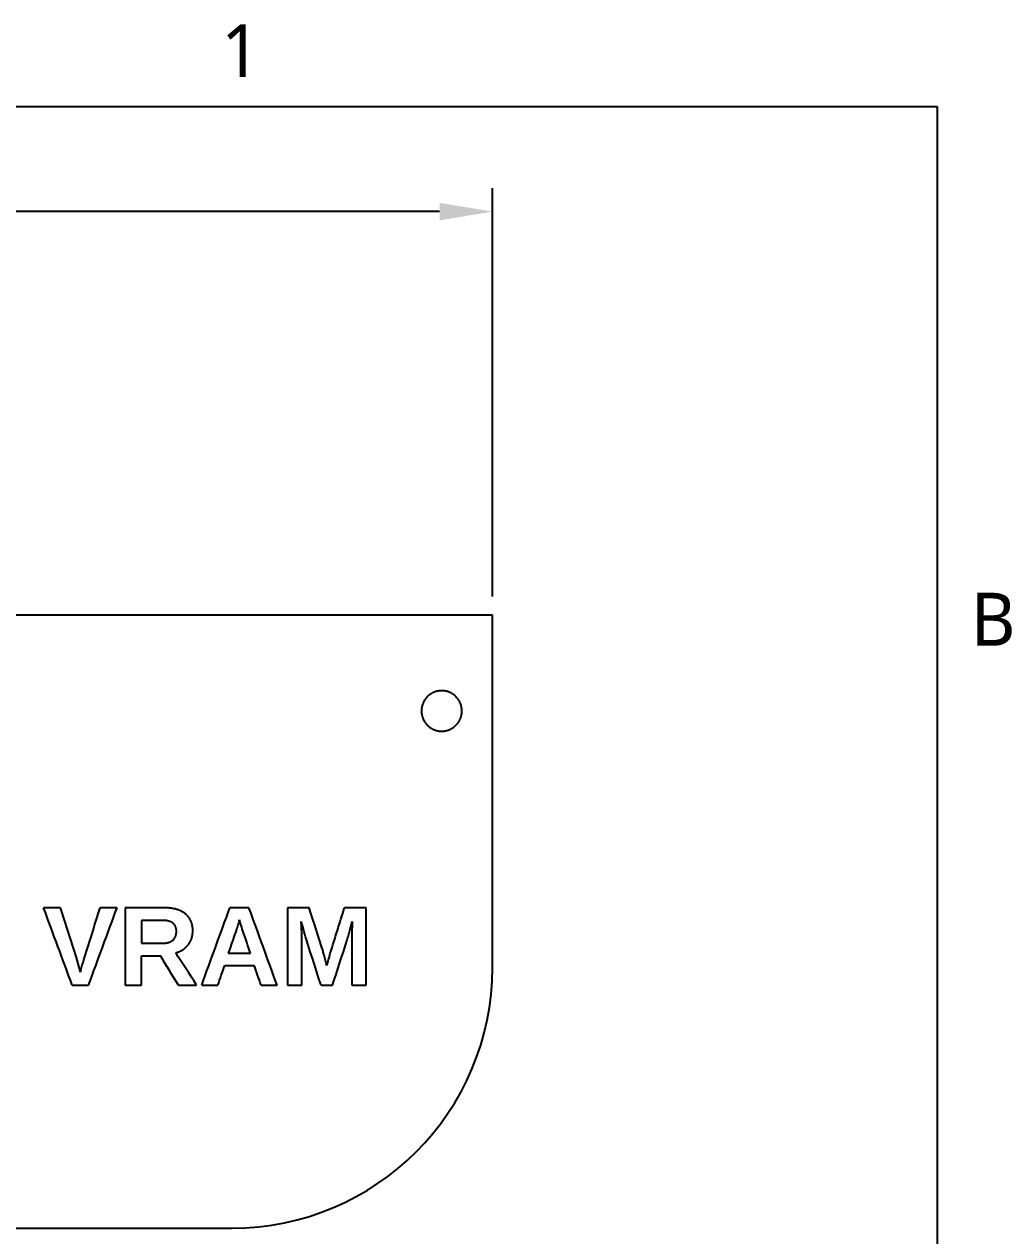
# Model space of a CAD drawing. Extents: x 0 to 11, y 0 to 8.5.
# Drawn here: x 7.513 to 10.874, y 4.276 to 8.4 of the extents above; entities that cross this region are included whole.
import ezdxf

# ---------------------------------------------------------------- set-up
doc = ezdxf.new("R2010")
doc.units = 0
doc.header["$LTSCALE"] = 0.5
doc.header["$MEASUREMENT"] = 0
doc.header["$PDMODE"] = 33
doc.header["$PDSIZE"] = 0.03937
doc.layers.get('DEFPOINTS').update_dxf_attribs({"linetype": 'CONTINUOUS'})
for name, color, linetype in [('ANNOTATION_TEXT', 7, 'CONTINUOUS'), ('BORDER_FRAME', 7, 'CONTINUOUS'), ('BORDER_ZONES', 7, 'CONTINUOUS'), ('MODELSKETCH_VISIBLE', 7, 'CONTINUOUS')]:
    doc.layers.add(name, color=color, linetype=linetype)
doc.styles.add('ONSHAPE-STANDARD', font='NotoSans-Regular.ttf')
doc.styles.add('ONSHAPE-STANDARD-DIMENSION', font='')
doc.styles.get('ONSHAPE-STANDARD-DIMENSION').set_extended_font_data('Noto Sans')
doc.dimstyles.new('ONSHAPE-STANDARD$0', dxfattribs={"dimtxt": 0.12, "dimasz": 0.18, "dimexe": 0.08, "dimexo": 0.0625, "dimgap": 0.09, "dimtad": 0, "dimtih": 1, "dimtoh": 1, "dimlfac": 25.4, "dimzin": 11, "dimtxsty": 'ONSHAPE-STANDARD-DIMENSION', "dimcen": 0.09, "dimclrd": 7, "dimclre": 7, "dimclrt": 7, "dimadec": 1, "dimazin": 3, "dimtfac": 1, "dimtofl": 0, "dimtmove": 0, "dimatfit": 3, "dimtolj": 1, "dimtzin": 11})

# ---------------------------------------------------------------- blocks, each defined once
blk = doc.blocks.new('*D1')
at = {"layer": 'ANNOTATION_TEXT', "color": 7}
for p, q in [((1.6312, 6.4517), (1.6312, 7.8422)), ((9.1061, 6.4517), (9.1061, 7.8422)), ((1.8112, 7.7622), (5.3312, 7.7622)), ((8.9261, 7.7622), (6.0128, 7.7622))]:
    blk.add_line(p, q, dxfattribs=at)
for points in [[(1.8112, 7.7922), (1.8112, 7.7322), (1.6312, 7.7622)], [(8.9261, 7.7322), (8.9261, 7.7922), (9.1061, 7.7622)]]:
    blk.add_solid(points, dxfattribs=at)
at = {"layer": 'DEFPOINTS', "color": 0}
for p in [(9.1061, 7.7622), (1.6312, 6.3892), (9.1061, 6.3892)]:
    blk.add_point(p, dxfattribs=at)
at = {"layer": 'ANNOTATION_TEXT', "color": 7, "insert": (5.672, 7.7622), "char_height": 0.12, "attachment_point": 5, "style": 'ONSHAPE-STANDARD-DIMENSION'}
blk.add_mtext('\\A1;189.86', dxfattribs=at)

msp = doc.modelspace()

# ---------------------------------------------------------------- linework, layer by layer
at = {"layer": 'BORDER_FRAME'}
for p, q in [((0.38, 8.12), (10.62, 8.12)), ((10.62, 8.12), (10.62, 0.38))]:
    msp.add_line(p, q, dxfattribs=at)
at = {"layer": 'MODELSKETCH_VISIBLE'}
for p, q in [((9.10612, 6.38916), (1.63119, 6.38916)), ((9.10612, 6.38916), (1.63119, 6.38916)), ((9.10612, 5.18837), (9.10612, 6.38916)), ((9.10612, 5.18837), (9.10612, 6.38916)), ((7.63616, 5.39264), (7.57867, 5.39264)), ((7.8285, 5.39264), (7.77156, 5.39264)), ((7.85671, 5.39264), (7.85671, 5.12931)), ((7.98814, 5.39264), (7.85671, 5.39264)), ((8.27766, 5.39264), (8.21274, 5.39264)), ((8.40887, 5.39264), (8.40887, 5.12931)), ((8.48262, 5.39264), (8.40887, 5.39264)), ((8.67607, 5.39264), (8.60276, 5.39264)), ((8.67607, 5.12931), (8.67607, 5.39264)), ((7.91159, 5.34988), (7.91159, 5.27213)), ((7.98215, 5.34988), (7.91159, 5.34988)), ((8.45778, 5.12931), (8.45778, 5.28894)), ((8.62718, 5.28894), (8.62718, 5.12931)), ((7.91159, 5.27213), (7.98364, 5.27213)), ((8.20729, 5.2381), (8.2829, 5.2381)), ((7.91179, 5.12931), (7.91179, 5.22931)), ((7.91179, 5.22931), (7.97637, 5.22931)), ((8.19518, 5.1966), (8.2954, 5.1966)), ((7.67596, 5.12931), (7.73177, 5.12931)), ((7.85671, 5.12931), (7.91179, 5.12931)), ((8.03743, 5.12931), (8.09943, 5.12931)), ((8.11675, 5.12931), (8.17183, 5.12931)), ((8.31875, 5.12931), (8.37322, 5.12931)), ((8.40887, 5.12931), (8.45778, 5.12931)), ((8.52293, 5.12931), (8.5621, 5.12931)), ((8.62718, 5.12931), (8.67607, 5.12931)), ((2.51702, 4.30254), (8.2203, 4.30254)), ((2.51702, 4.30254), (8.2203, 4.30254))]:
    msp.add_line(p, q, dxfattribs=at)
msp.add_arc((8.2203, 5.18837), 0.88583, 270, 0, dxfattribs=at)
msp.add_arc((8.2203, 5.18837), 0.88583, 270, 0, dxfattribs=at)
for centre, major_axis, ratio, start_param, end_param in [((5.36885, 3.87445), (55.27106, -149.62573), 0.0162939, 1.5731641, 1.5749241), ((5.36885, 3.82177), (55.26771, -172.49927), 0.0145664, 1.5742555, 1.575236), ((5.36885, 6.54605), (-55.26762, -173.26342), 0.0145141, 1.5677929, 1.5687691), ((5.36885, 6.23924), (-55.27092, -150.45755), 0.0162253, 1.5693797, 1.5711299), ((5.36885, 5.19158), (-55.27073, -151.58114), 0.0161333, 1.5762681, 1.5780053), ((5.36885, 5.77348), (55.27062, -152.24435), 0.0160795, 1.5607278, 1.5624575), ((5.36885, 6.4677), (55.26764, -173.07268), 0.0145271, 1.5590951, 1.5599458), ((5.36885, 3.91065), (-55.26721, -176.70935), 0.014282, 1.5827751, 1.5836497), ((5.36866, 4.9463), (-55.26394, -212.07733), 0.0122335, 1.5758781, 1.5758976), ((5.36866, 5.69854), (55.26672, -181.06134), 0.0139979, 1.5645389, 1.5646103), ((5.36866, 5.68744), (55.26736, -175.46866), 0.0143648, 1.5641423, 1.5642871), ((5.36885, 6.45356), (55.26546, -193.55285), 0.0132355, 1.5609343, 1.5612964), ((5.36866, 5.65638), (55.26927, -160.88482), 0.0154034, 1.5629049, 1.5633752), ((5.36885, 5.06707), (55.29009, -85.92768), 0.022805, 1.5568478, 1.5581353), ((5.36885, 6.31716), (55.26788, -171.12871), 0.0146611, 1.5591201, 1.5599785), ((5.36885, 6.5931), (55.26572, -190.82904), 0.0133954, 1.55978, 1.5598546), ((5.36885, 3.7487), (-55.26504, -198.26932), 0.0129666, 1.5817097, 1.5819226), ((5.36885, 3.8201), (-55.26788, -171.12871), 0.0146611, 1.5831817, 1.58404), ((5.36885, 6.70683), (-55.26539, -194.327), 0.0131907, 1.5667416, 1.5669145), ((5.36885, 4.96219), (55.28799, -90.50342), 0.0222955, 1.5590233, 1.5601281), ((5.36885, 5.03605), (-55.26952, -159.1803), 0.0155331, 1.5767755, 1.5771981), ((5.36885, 5.64589), (55.26952, -159.1803), 0.0155331, 1.5621579, 1.5625806), ((5.36885, 6.78422), (55.26355, -217.60989), 0.0119606, 1.5604598, 1.5606219), ((5.36885, 6.97716), (-55.26282, -228.9587), 0.0114348, 1.5656799, 1.5657502)]:
    msp.add_ellipse(centre, major_axis=major_axis, ratio=ratio, start_param=start_param, end_param=end_param, dxfattribs=at)
for points, knots in [([(9.00219, 6.06258), (9.00219, 6.06201), (9.00218, 6.06088), (9.0021, 6.05861), (9.00189, 6.05581), (9.00148, 6.05246), (9.0009, 6.04915), (9.00029, 6.04641), (8.99972, 6.04423), (8.99925, 6.0426), (8.99873, 6.04098), (8.99818, 6.03937), (8.99759, 6.03777), (8.99675, 6.03567), (8.99561, 6.0331), (8.9941, 6.03009), (8.99244, 6.02716), (8.99094, 6.02479), (8.98967, 6.02293), (8.98868, 6.02155), (8.98766, 6.0202), (8.98624, 6.01842), (8.98439, 6.01628), (8.98207, 6.01384), (8.97963, 6.01152), (8.97709, 6.00932), (8.97488, 6.00759), (8.97306, 6.00626), (8.97166, 6.0053), (8.97048, 6.00453), (8.96951, 6.00393), (8.96806, 6.00304), (8.96585, 6.00179), (8.96284, 6.00027), (8.95977, 5.99891), (8.95664, 5.9977), (8.95344, 5.99664), (8.95018, 5.99573), (8.94685, 5.99498), (8.94352, 5.9944), (8.94018, 5.99399), (8.93683, 5.99374), (8.93347, 5.99366), (8.9301, 5.99374), (8.92757, 5.99392), (8.92588, 5.9941), (8.92475, 5.99423), (8.92335, 5.99442), (8.92168, 5.99469), (8.91947, 5.9951), (8.91673, 5.99572), (8.91349, 5.99662), (8.9103, 5.99767), (8.90768, 5.99868), (8.90561, 5.99957), (8.90406, 6.00028), (8.90253, 6.00102), (8.90052, 6.00207), (8.89807, 6.00346), (8.89523, 6.00526), (8.89249, 6.0072), (8.88983, 6.00927), (8.8877, 6.01111), (8.88605, 6.01264), (8.88504, 6.01363), (8.88424, 6.01444), (8.88345, 6.01526), (8.88249, 6.0163), (8.88137, 6.01756), (8.87992, 6.01929), (8.8782, 6.0215), (8.87626, 6.02425), (8.87446, 6.0271), (8.87307, 6.02955), (8.87203, 6.03155), (8.87128, 6.03309), (8.87057, 6.03464), (8.86968, 6.03672), (8.86867, 6.03934), (8.86761, 6.04254), (8.86672, 6.04579), (8.8661, 6.04853), (8.86569, 6.05074), (8.86542, 6.05241), (8.86519, 6.05409), (8.865, 6.05579), (8.86485, 6.05749), (8.86471, 6.05974), (8.86464, 6.06256), (8.86472, 6.06593), (8.86497, 6.06928), (8.86538, 6.07263), (8.86586, 6.07541), (8.86632, 6.07763), (8.86672, 6.07929), (8.86715, 6.08093), (8.86777, 6.0831), (8.86865, 6.08578), (8.86986, 6.08892), (8.87122, 6.092), (8.87248, 6.09451), (8.87356, 6.09648), (8.87442, 6.09795), (8.87516, 6.09916), (8.87577, 6.10012), (8.8767, 6.10154), (8.87817, 6.10362), (8.88093, 6.10717), (8.88393, 6.1105), (8.88718, 6.1136), (8.8891, 6.11526), (8.89042, 6.11634), (8.89131, 6.11704), (8.89289, 6.11825), (8.89519, 6.11987), (8.89804, 6.12168), (8.90096, 6.12334), (8.90396, 6.12486), (8.90703, 6.12623), (8.9094, 6.12715), (8.91101, 6.12771), (8.91208, 6.12808), (8.91343, 6.12851), (8.91506, 6.12898), (8.91723, 6.12956), (8.91997, 6.13017), (8.92328, 6.13075), (8.92661, 6.13117), (8.92941, 6.13138), (8.93167, 6.13146), (8.93336, 6.13149), (8.93507, 6.13147), (8.93676, 6.1314), (8.93845, 6.1313), (8.94069, 6.13111), (8.94347, 6.13077), (8.94678, 6.1302), (8.95006, 6.12946), (8.95277, 6.12871), (8.95493, 6.12803), (8.95626, 6.12757), (8.95733, 6.12719), (8.95839, 6.12678), (8.9597, 6.12626), (8.96126, 6.12559), (8.9633, 6.12466), (8.96581, 6.1234), (8.96873, 6.12174), (8.9711, 6.12024), (8.97295, 6.11897), (8.97432, 6.11798), (8.97567, 6.11696), (8.977, 6.11589), (8.97831, 6.1148), (8.98, 6.1133), (8.98204, 6.11136), (8.98436, 6.10892), (8.98655, 6.10637), (8.98828, 6.10416), (8.9896, 6.10234), (8.99056, 6.10094), (8.99148, 6.09952), (8.99238, 6.09807), (8.99324, 6.0966), (8.99433, 6.09462), (8.99559, 6.0921), (8.99696, 6.08903), (8.99817, 6.08589), (8.99905, 6.08322), (8.99968, 6.08106), (9.00012, 6.07942), (9.00051, 6.07777), (9.00098, 6.07554), (9.00147, 6.07275), (9.00189, 6.06938), (9.0021, 6.06655), (9.00218, 6.06429), (9.00219, 6.06315), (9.00219, 6.06258)], [0, 0, 0, 0, 0.000042742, 0.000085484, 0.000170968, 0.000256452, 0.000341936, 0.00042742, 0.000470162, 0.000512904, 0.000555646, 0.000598388, 0.000641129, 0.000683871, 0.000769355, 0.000854839, 0.000940323, 0.001025807, 0.001068549, 0.001111291, 0.001154033, 0.001196775, 0.001282259, 0.001367743, 0.001453227, 0.001538711, 0.001624195, 0.001666937, 0.001709679, 0.001752421, 0.001773792, 0.001795163, 0.001880646, 0.00196613, 0.002051614, 0.002137098, 0.002222582, 0.002308066, 0.00239355, 0.002479034, 0.002564518, 0.002650002, 0.002735486, 0.00282097, 0.002906454, 0.002927825, 0.002949196, 0.002991938, 0.003034679, 0.003077421, 0.003162905, 0.003248389, 0.003333873, 0.003419357, 0.003462099, 0.003504841, 0.003547583, 0.003590325, 0.003675809, 0.003761293, 0.003846777, 0.003932261, 0.004017745, 0.004060487, 0.004103229, 0.0041246, 0.004145971, 0.004188713, 0.004231455, 0.004274196, 0.00435968, 0.004445164, 0.004530648, 0.004616132, 0.004658874, 0.004701616, 0.004744358, 0.0047871, 0.004872584, 0.004958068, 0.005043552, 0.005129036, 0.005171778, 0.00521452, 0.005257262, 0.005300004, 0.005342746, 0.005385488, 0.005470971, 0.005556455, 0.005641939, 0.005727423, 0.005812907, 0.005855649, 0.005898391, 0.005941133, 0.005983875, 0.006069359, 0.006154843, 0.006240327, 0.006325811, 0.006368553, 0.006411295, 0.006454037, 0.006475408, 0.006496779, 0.006582263, 0.006667747, 0.006838714, 0.006924198, 0.007009682, 0.007031053, 0.007052424, 0.007095166, 0.00718065, 0.007266134, 0.007351618, 0.007437102, 0.007522586, 0.00760807, 0.007629441, 0.007650812, 0.007693554, 0.007736296, 0.007779038, 0.007864522, 0.007950005, 0.008035489, 0.008120973, 0.008163715, 0.008206457, 0.008249199, 0.008291941, 0.008334683, 0.008377425, 0.008462909, 0.008548393, 0.008633877, 0.008719361, 0.008762103, 0.008804845, 0.008826216, 0.008847587, 0.008890329, 0.008933071, 0.008975813, 0.009061297, 0.00914678, 0.009232264, 0.009275006, 0.009317748, 0.00936049, 0.009403232, 0.009445974, 0.009488716, 0.0095742, 0.009659684, 0.009745168, 0.009830652, 0.009873394, 0.009916136, 0.009958878, 0.01000162, 0.010044362, 0.010087104, 0.010172588, 0.010258072, 0.010343555, 0.010429039, 0.010471781, 0.010514523, 0.010557265, 0.010600007, 0.010685491, 0.010770975, 0.010856459, 0.010899201, 0.010941943, 0.010941943, 0.010941943, 0.010941943]), ([(8.06078, 5.37237), (8.05825, 5.37438), (8.05429, 5.37711), (8.04941, 5.37985), (8.04656, 5.3813), (8.04438, 5.38233), (8.04255, 5.38313), (8.04106, 5.38375), (8.03956, 5.38435), (8.03768, 5.38507), (8.03541, 5.38587), (8.03313, 5.38661), (8.03007, 5.38753), (8.02468, 5.38896), (8.01844, 5.39023), (8.01213, 5.39117), (8.00817, 5.39164), (8.00498, 5.39194), (8.00258, 5.39213), (8.00017, 5.3923), (7.99697, 5.39247), (7.99296, 5.39261), (7.98975, 5.39264), (7.98814, 5.39264)], [0, 0, 0, 0, 0.0002437773, 0.0003656659, 0.0004266102, 0.0004875545, 0.0005484988, 0.000578971, 0.0006094432, 0.0006703875, 0.0007313318, 0.0007922761, 0.0008532204, 0.000975109, 0.0012188863, 0.0013407749, 0.0014626636, 0.0015236079, 0.0015845522, 0.0016454965, 0.0017064408, 0.0018283295, 0.0019502181, 0.0019502181, 0.0019502181, 0.0019502181]), ([(8.08635, 5.31418), (8.08635, 5.31694), (8.08615, 5.32243), (8.08532, 5.3292), (8.0844, 5.33389), (8.08376, 5.33656), (8.08323, 5.33855), (8.08274, 5.3402), (8.08232, 5.34152), (8.08188, 5.34283), (8.08129, 5.34445), (8.08028, 5.34701), (8.07887, 5.35013), (8.07695, 5.35376), (8.07516, 5.35667), (8.07361, 5.35894), (8.07258, 5.36033), (8.07174, 5.36143), (8.07087, 5.36251), (8.06976, 5.36383), (8.06838, 5.36537), (8.06648, 5.36736), (8.06398, 5.36973), (8.06187, 5.37151), (8.06078, 5.37237)], [0, 0, 0, 0, 0.0002080109, 0.0004160219, 0.0005200273, 0.0005720301, 0.0006240328, 0.0006760355, 0.0007020369, 0.0007280383, 0.000780041, 0.0008320437, 0.0009360492, 0.0010400547, 0.0011440601, 0.0011960629, 0.0012480656, 0.001274067, 0.0013000683, 0.0013520711, 0.0014040738, 0.0014560765, 0.001560082, 0.0016640875, 0.0016640875, 0.0016640875, 0.0016640875]), ([(8.03072, 5.3119), (8.03072, 5.31338), (8.03064, 5.31558), (8.03034, 5.31847), (8.03001, 5.32063), (8.02957, 5.32277), (8.02901, 5.32488), (8.02849, 5.32645), (8.0281, 5.32749), (8.02783, 5.32818), (8.02732, 5.32937), (8.02651, 5.33102), (8.0254, 5.33292), (8.02437, 5.33443), (8.02357, 5.33545), (8.0231, 5.33603), (8.02262, 5.33659), (8.022, 5.33728), (8.02097, 5.33833), (8.01962, 5.33957), (8.01789, 5.34094), (8.01638, 5.34198), (8.01512, 5.34276), (8.01383, 5.3435), (8.0122, 5.34434), (8.0102, 5.34525), (8.00816, 5.34605), (8.00608, 5.34675), (8.00397, 5.34737), (8.00219, 5.34782), (8.00075, 5.34814), (7.9993, 5.34843), (7.9975, 5.34876), (7.99459, 5.34919), (7.99095, 5.34957), (7.98656, 5.34983), (7.98362, 5.34988), (7.98215, 5.34988)], [0, 0, 0, 0, 0.0001107505, 0.0001661257, 0.000221501, 0.0002768762, 0.0003322515, 0.0003876267, 0.0004014705, 0.0004153143, 0.0004430019, 0.0004983772, 0.0005537524, 0.0006091277, 0.0006368153, 0.0006506591, 0.0006645029, 0.0006921905, 0.0007198782, 0.0007752534, 0.0008306286, 0.0008860039, 0.0009136915, 0.0009413791, 0.0009967544, 0.0010521296, 0.0011075049, 0.0011628801, 0.0012182554, 0.0012736306, 0.0013013182, 0.0013290058, 0.0013843811, 0.0014397563, 0.0015505068, 0.0016612573, 0.0017720078, 0.0017720078, 0.0017720078, 0.0017720078]), ([(8.23939, 5.33266), (8.23924, 5.33216), (8.23893, 5.33117), (8.23845, 5.32968), (8.23796, 5.3282), (8.23731, 5.32622), (8.23649, 5.32376), (8.2355, 5.3208), (8.23451, 5.31784), (8.23318, 5.3139), (8.23151, 5.30897), (8.22951, 5.30306), (8.2275, 5.29715), (8.22548, 5.29124), (8.2228, 5.28337), (8.21943, 5.27352), (8.21539, 5.26172), (8.21134, 5.24991), (8.20864, 5.24204), (8.20729, 5.2381)], [0, 0, 0, 0, 0.0000396357, 0.0000792714, 0.0001189071, 0.0001585429, 0.0002378143, 0.0003170857, 0.0003963571, 0.0004756286, 0.0006341714, 0.0007927143, 0.0009512572, 0.0011098, 0.0012683429, 0.0015854286, 0.0019025143, 0.0022196, 0.0025366857, 0.0025366857, 0.0025366857, 0.0025366857]), ([(8.45778, 5.28894), (8.45778, 5.29013), (8.45776, 5.29253), (8.45766, 5.29731), (8.45748, 5.30328), (8.45721, 5.31046), (8.45691, 5.31762), (8.45658, 5.32479), (8.45612, 5.33435), (8.45576, 5.34152), (8.45551, 5.34629)], [0, 0, 0, 0, 0.0000911264, 0.0001822529, 0.0003645058, 0.0005467586, 0.0007290115, 0.0009112644, 0.0010935173, 0.001458023, 0.001458023, 0.001458023, 0.001458023]), ([(8.6095, 5.2762), (8.60996, 5.27764), (8.61087, 5.28054), (8.61262, 5.28635), (8.61474, 5.29362), (8.61722, 5.30238), (8.62046, 5.31407), (8.62442, 5.3287), (8.62754, 5.34043), (8.62909, 5.34629)], [0, 0, 0, 0, 0.0001155518, 0.0002311037, 0.0004622073, 0.000693311, 0.0009244146, 0.001386622, 0.0018488293, 0.0018488293, 0.0018488293, 0.0018488293]), ([(8.62909, 5.34629), (8.62893, 5.34242), (8.62869, 5.3366), (8.62838, 5.32884), (8.62815, 5.32303), (8.62792, 5.31721), (8.62774, 5.31237), (8.62759, 5.30849), (8.62748, 5.30558), (8.6274, 5.30316), (8.62733, 5.30122), (8.62731, 5.30025), (8.6273, 5.29976)], [0, 0, 0, 0, 0.0002956851, 0.0004435277, 0.0005913703, 0.0007392128, 0.0008870554, 0.0009609767, 0.001034898, 0.0011088192, 0.0011457799, 0.0011827405, 0.0011827405, 0.0011827405, 0.0011827405]), ([(7.98364, 5.27213), (7.98521, 5.27213), (7.98834, 5.2722), (7.99301, 5.27256), (7.99689, 5.2731), (7.99996, 5.2737), (8.00186, 5.27415), (8.00337, 5.27456), (8.0045, 5.27489), (8.00561, 5.27525), (8.00708, 5.27576), (8.00889, 5.27647), (8.011, 5.27743), (8.01305, 5.27852), (8.01504, 5.27973), (8.01663, 5.28086), (8.01787, 5.28183), (8.01847, 5.28234), (8.01877, 5.2826)], [0, 0, 0, 0, 0.00011918665, 0.00023837331, 0.00035755996, 0.00041715329, 0.00047674661, 0.00050654328, 0.00053633994, 0.0005661366, 0.00059593327, 0.00065552659, 0.00071511992, 0.00077471325, 0.00083430657, 0.0008938999, 0.00092369656, 0.00095349323, 0.00095349323, 0.00095349323, 0.00095349323]), ([(8.01877, 5.2826), (8.0198, 5.2835), (8.02126, 5.28494), (8.02302, 5.28702), (8.02404, 5.28839), (8.0248, 5.28953), (8.02553, 5.29068), (8.02636, 5.29216), (8.02725, 5.29399), (8.02803, 5.29587), (8.02859, 5.29747), (8.02899, 5.29877), (8.02926, 5.29976), (8.02951, 5.30076), (8.02981, 5.30209), (8.03012, 5.30377), (8.03039, 5.30579), (8.03065, 5.30849), (8.03072, 5.31053), (8.03072, 5.3119)], [0, 0, 0, 0, 0.00010373027, 0.0001555954, 0.00020746053, 0.0002333931, 0.00025932567, 0.0003111908, 0.00036305593, 0.00041492107, 0.0004667862, 0.00049271877, 0.00051865134, 0.0005445839, 0.00057051647, 0.0006223816, 0.00067424674, 0.00072611187, 0.00082984214, 0.00082984214, 0.00082984214, 0.00082984214]), ([(8.07067, 5.26639), (8.07133, 5.26724), (8.07261, 5.26896), (8.07442, 5.27161), (8.07611, 5.27434), (8.07742, 5.27667), (8.0784, 5.27858), (8.07934, 5.28051), (8.08043, 5.28295), (8.08159, 5.28591), (8.08263, 5.28892), (8.08353, 5.29197), (8.0843, 5.29506), (8.08484, 5.29767), (8.08521, 5.29977), (8.08546, 5.30136), (8.08567, 5.30296), (8.08592, 5.30508), (8.08615, 5.30775), (8.08632, 5.31096), (8.08635, 5.3131), (8.08635, 5.31418)], [0, 0, 0, 0, 0.0000815224, 0.0001630449, 0.0002445673, 0.0003260897, 0.0003668509, 0.0004076122, 0.0004891346, 0.000570657, 0.0006521795, 0.0007337019, 0.0008152243, 0.0008967468, 0.000937508, 0.0009782692, 0.0010190304, 0.0010597916, 0.0011413141, 0.0012228365, 0.0013043589, 0.0013043589, 0.0013043589, 0.0013043589]), ([(8.02829, 5.23996), (8.03036, 5.24045), (8.03344, 5.24129), (8.03748, 5.24264), (8.03997, 5.24358), (8.04194, 5.24439), (8.04389, 5.24524), (8.04629, 5.24638), (8.04909, 5.24786), (8.05182, 5.24945), (8.05447, 5.25116), (8.05705, 5.25299), (8.05955, 5.25494), (8.06157, 5.25667), (8.06314, 5.25812), (8.06468, 5.2596), (8.06654, 5.2615), (8.06866, 5.26389), (8.07001, 5.26555), (8.07067, 5.26639)], [0, 0, 0, 0, 0.0001622683, 0.0002434024, 0.0003245366, 0.0003651036, 0.0004056707, 0.0004868048, 0.000567939, 0.0006490731, 0.0007302073, 0.0008113414, 0.0008924756, 0.0009736097, 0.0010141768, 0.0010547438, 0.001135878, 0.0012170121, 0.0012981463, 0.0012981463, 0.0012981463, 0.0012981463]), ([(7.70416, 5.17381), (7.70306, 5.17797), (7.70085, 5.18627), (7.69748, 5.19872), (7.69459, 5.20907), (7.69221, 5.21733), (7.69098, 5.22145), (7.69036, 5.22351)], [0, 0, 0, 0, 0.0003275776, 0.0006551552, 0.0009827327, 0.0011465215, 0.0013103103, 0.0013103103, 0.0013103103, 0.0013103103])]:
    msp.add_open_spline(points, degree=3, knots=knots, dxfattribs=at)
for points in [[(8.2439, 5.34797), (8.24317, 5.34541), (8.24168, 5.3403), (8.24016, 5.3352), (8.23939, 5.33266)], [(8.6273, 5.29976), (8.62722, 5.29615), (8.62718, 5.29255), (8.62718, 5.28894)]]:
    msp.add_open_spline(points, degree=3, dxfattribs=at)

# ---------------------------------------------------------------- texts
at = {"layer": 'BORDER_ZONES', "char_height": 0.18, "attachment_point": 5, "style": 'ONSHAPE-STANDARD'}
for s, insert in [('1', (8.25, 8.31)), ('B', (10.81, 6.375))]:
    msp.add_mtext(s, dxfattribs=dict(at, insert=insert))

# ---------------------------------------------------------------- dimensions: what is measured, and where the dimension line sits
at = {"layer": 'ANNOTATION_TEXT'}
dim = msp.add_linear_dim(base=(9.10612, 7.76221), p1=(1.63119, 6.38916), p2=(9.10612, 6.38916), dimstyle='ONSHAPE-STANDARD$0', override={"dimlfac": 25.4, "dimpost": ''}, dxfattribs=at)
dim.commit()
dim.dimension.update_dxf_attribs({"geometry": '*D1', "text_midpoint": (5.672, 7.76221), "dimtype": 160})

doc.saveas('drawing.dxf')
